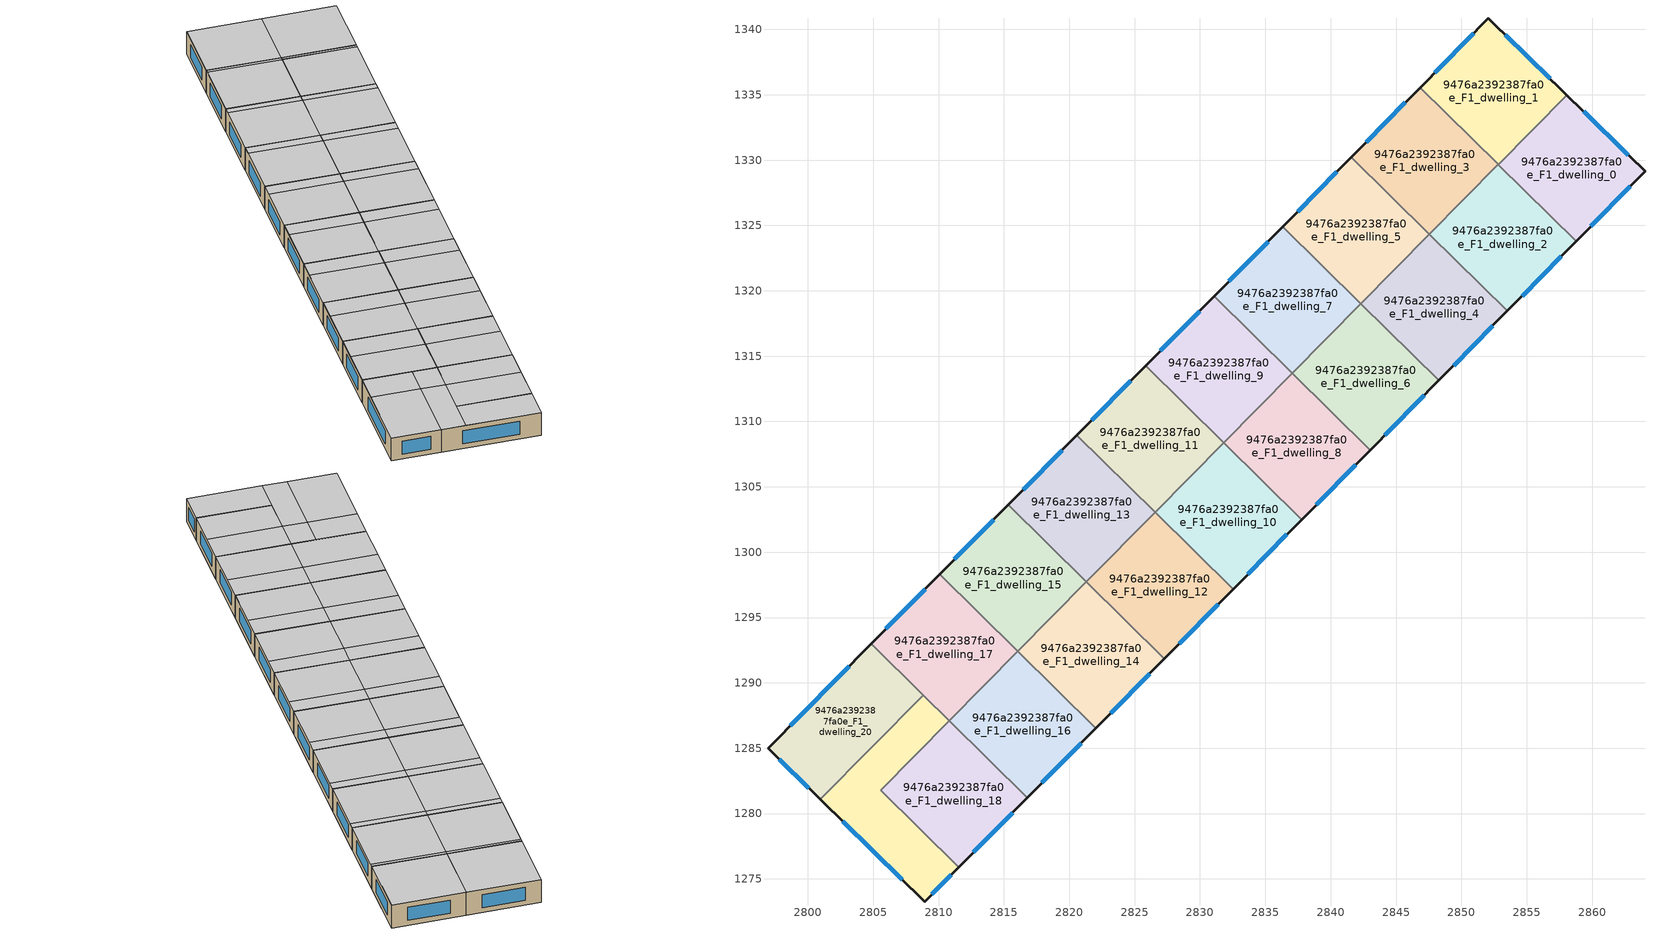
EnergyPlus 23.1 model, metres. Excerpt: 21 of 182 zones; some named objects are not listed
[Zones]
9476a2392387fa0e_F1_dwelling_0
 floor to 9476a2392387fa0e_F0_dwelling_0 (EU_floor_Construction): 2864.05,1329.13 2858.78,1323.78 2852.83,1329.66 2858.08,1334.98 z3
 wall outside (EU_wall_Construction): 2858.78,1323.78 2864.05,1329.13 2858.08,1334.98 z3:6
 wall to 9476a2392387fa0e_F1_dwelling_1 (EU_wall_Construction): 2858.08,1334.98 2852.83,1329.66 z3:6
 wall to 9476a2392387fa0e_F1_dwelling_2 (EU_wall_Construction): 2852.83,1329.66 2858.78,1323.78 z3:6
 window (EU_Window_Construction): 2862.77,1330.39 2859.36,1333.73 / 2859.91,1324.93 2862.93,1327.99 z3.64:5.36
 ceiling to 9476a2392387fa0e_F2_dwelling_0 (EU_floor_Construction): 2858.78,1323.78 2864.05,1329.13 2858.08,1334.98 2852.83,1329.66 z6
9476a2392387fa0e_F1_dwelling_1
 floor to 9476a2392387fa0e_F0_dwelling_1 (EU_floor_Construction): 2858.08,1334.98 2852.83,1329.66 2846.84,1335.56 2852.07,1340.86 z3
 wall outside (EU_wall_Construction): 2858.08,1334.98 2852.07,1340.86 2846.84,1335.56 z3:6
 wall to 9476a2392387fa0e_F1_dwelling_3 (EU_wall_Construction): 2846.84,1335.56 2852.81,1329.67 z3:6
 wall to 9476a2392387fa0e_F1_dwelling_2 (EU_wall_Construction): 2852.81,1329.67 2852.83,1329.66 z3:6
 window (EU_Window_Construction): 2856.79,1336.24 2853.36,1339.6 / 2850.95,1339.72 2847.96,1336.69 z3.64:5.36
 ceiling to 9476a2392387fa0e_F2_dwelling_1 (EU_floor_Construction): 2852.83,1329.66 2858.08,1334.98 2852.07,1340.86 2846.84,1335.56 z6
9476a2392387fa0e_F1_dwelling_10
 floor to 9476a2392387fa0e_F0_dwelling_10 (EU_floor_Construction): 2837.78,1302.49 2832.53,1297.17 2826.56,1303.06 2831.81,1308.38 z3
 wall outside (EU_wall_Construction): 2832.53,1297.17 2837.78,1302.49 z3:6
 wall to 9476a2392387fa0e_F1_dwelling_12 (EU_wall_Construction): 2826.56,1303.06 2832.53,1297.17 z3:6
 wall to 9476a2392387fa0e_F1_dwelling_11 (EU_wall_Construction): 2831.81,1308.38 2826.56,1303.06 z3:6
 wall to 9476a2392387fa0e_F1_dwelling_8 (EU_wall_Construction): 2837.78,1302.49 2831.81,1308.38 z3:6
 window (EU_Window_Construction): 2833.65,1298.31 2836.65,1301.35 z3.64:5.36
 ceiling to 9476a2392387fa0e_F2_dwelling_10 (EU_floor_Construction): 2832.53,1297.17 2836.46,1301.16 2830.49,1307.05 2826.56,1303.06 z6
 ceiling to 9476a2392387fa0e_F2_dwelling_8 (EU_floor_Construction): 2836.46,1301.16 2837.78,1302.49 2831.81,1308.38 2830.5,1307.05 z6
9476a2392387fa0e_F1_dwelling_11
 floor to 9476a2392387fa0e_F0_dwelling_11 (EU_floor_Construction): 2831.81,1308.38 2826.56,1303.06 2820.59,1308.95 2825.84,1314.27 z3
 wall outside (EU_wall_Construction): 2825.84,1314.27 2820.59,1308.95 z3:6
 wall to 9476a2392387fa0e_F1_dwelling_13 (EU_wall_Construction): 2820.59,1308.95 2826.56,1303.06 z3:6
 wall to 9476a2392387fa0e_F1_dwelling_9 (EU_wall_Construction): 2831.81,1308.38 2825.84,1314.27 z3:6
 window (EU_Window_Construction): 2824.71,1313.13 2821.71,1310.09 z3.64:5.36
 ceiling to 9476a2392387fa0e_F2_dwelling_11 (EU_floor_Construction): 2826.56,1303.06 2830.49,1307.05 2824.53,1312.94 2820.59,1308.95 z6
 ceiling to 9476a2392387fa0e_F2_dwelling_9 (EU_floor_Construction): 2830.49,1307.05 2831.81,1308.38 2825.84,1314.27 2824.53,1312.94 z6
9476a2392387fa0e_F1_dwelling_12
 floor to 9476a2392387fa0e_F0_dwelling_12 (EU_floor_Construction): 2832.53,1297.17 2827.28,1291.85 2821.31,1297.74 2826.56,1303.06 z3
 wall outside (EU_wall_Construction): 2827.28,1291.85 2832.53,1297.17 z3:6
 wall to 9476a2392387fa0e_F1_dwelling_13 (EU_wall_Construction): 2826.56,1303.06 2821.31,1297.74 z3:6
 wall to 9476a2392387fa0e_F1_dwelling_14 (EU_wall_Construction): 2821.31,1297.74 2827.28,1291.85 z3:6
 window (EU_Window_Construction): 2828.4,1292.99 2831.4,1296.03 z3.64:5.36
 ceiling adiabatic (EU_roof_Construction): 2827.28,1291.85 2830.95,1295.57 2824.98,1301.46 2821.31,1297.74 z6
 ceiling to 9476a2392387fa0e_F2_dwelling_10 (EU_floor_Construction): 2830.95,1295.57 2832.53,1297.17 2826.56,1303.06 2824.98,1301.46 z6
9476a2392387fa0e_F1_dwelling_13
 floor to 9476a2392387fa0e_F0_dwelling_13 (EU_floor_Construction): 2826.56,1303.06 2821.31,1297.74 2815.34,1303.63 2820.59,1308.95 z3
 wall outside (EU_wall_Construction): 2820.59,1308.95 2815.34,1303.63 z3:6
 wall to 9476a2392387fa0e_F1_dwelling_15 (EU_wall_Construction): 2815.34,1303.63 2821.31,1297.74 z3:6
 window (EU_Window_Construction): 2819.46,1307.81 2816.46,1304.77 z3.64:5.36
 ceiling to 9476a2392387fa0e_F2_dwelling_13 (EU_floor_Construction): 2821.31,1297.74 2824.98,1301.46 2819.01,1307.35 2815.34,1303.63 z6
 ceiling to 9476a2392387fa0e_F2_dwelling_11 (EU_floor_Construction): 2824.98,1301.46 2826.56,1303.06 2820.59,1308.95 2819.01,1307.35 z6
9476a2392387fa0e_F1_dwelling_14
 floor to 9476a2392387fa0e_F0_dwelling_14 (EU_floor_Construction): 2827.28,1291.85 2822.03,1286.53 2816.06,1292.42 2821.31,1297.74 z3
 wall outside (EU_wall_Construction): 2822.03,1286.53 2827.28,1291.85 z3:6
 wall to 9476a2392387fa0e_F1_dwelling_16 (EU_wall_Construction): 2816.06,1292.42 2822.03,1286.53 z3:6
 wall to 9476a2392387fa0e_F1_dwelling_15 (EU_wall_Construction): 2821.31,1297.74 2816.06,1292.42 z3:6
 window (EU_Window_Construction): 2823.15,1287.67 2826.15,1290.71 z3.64:5.36
 ceiling to 9476a2392387fa0e_F2_dwelling_14 (EU_floor_Construction): 2822.03,1286.53 2825.44,1289.99 2819.47,1295.88 2816.06,1292.42 z6
 ceiling to 9476a2392387fa0e_F2_dwelling_12 (EU_floor_Construction): 2825.44,1289.99 2827.28,1291.85 2821.31,1297.74 2819.47,1295.88 z6
9476a2392387fa0e_F1_dwelling_15
 floor to 9476a2392387fa0e_F0_dwelling_15 (EU_floor_Construction): 2821.31,1297.74 2816.06,1292.42 2810.09,1298.31 2815.34,1303.63 z3
 wall outside (EU_wall_Construction): 2815.34,1303.63 2810.09,1298.31 z3:6
 wall to 9476a2392387fa0e_F1_dwelling_17 (EU_wall_Construction): 2810.09,1298.31 2816.06,1292.42 z3:6
 window (EU_Window_Construction): 2814.21,1302.49 2811.21,1299.45 z3.64:5.36
 ceiling to 9476a2392387fa0e_F2_dwelling_15 (EU_floor_Construction): 2816.06,1292.42 2819.47,1295.88 2813.5,1301.77 2810.09,1298.31 z6
 ceiling to 9476a2392387fa0e_F2_dwelling_13 (EU_floor_Construction): 2819.47,1295.88 2821.31,1297.74 2815.34,1303.63 2813.5,1301.77 z6
9476a2392387fa0e_F1_dwelling_16
 floor to 9476a2392387fa0e_F0_dwelling_16 (EU_floor_Construction): 2822.03,1286.53 2816.78,1281.21 2810.81,1287.1 2816.06,1292.42 z3
 wall outside (EU_wall_Construction): 2816.78,1281.21 2822.03,1286.53 z3:6
 wall to 9476a2392387fa0e_F1_dwelling_17 (EU_wall_Construction): 2816.06,1292.42 2810.81,1287.1 z3:6
 wall to 9476a2392387fa0e_F1_dwelling_18 (EU_wall_Construction): 2810.81,1287.1 2816.78,1281.21 z3:6
 window (EU_Window_Construction): 2817.9,1282.35 2820.9,1285.39 z3.64:5.36
 ceiling adiabatic (EU_roof_Construction): 2816.78,1281.21 2819.93,1284.4 2813.96,1290.29 2810.81,1287.1 z6
 ceiling to 9476a2392387fa0e_F2_dwelling_14 (EU_floor_Construction): 2819.93,1284.4 2822.03,1286.53 2816.06,1292.42 2813.96,1290.29 z6
9476a2392387fa0e_F1_dwelling_17
 floor to 9476a2392387fa0e_F0_dwelling_17 (EU_floor_Construction): 2816.06,1292.42 2810.81,1287.1 2804.84,1292.99 2810.09,1298.31 z3
 wall outside (EU_wall_Construction): 2810.09,1298.31 2804.84,1292.99 z3:6
 wall to 9476a2392387fa0e_F1_dwelling_20 (EU_wall_Construction): 2804.84,1292.99 2808.81,1289.07 z3:6
 wall to 9476a2392387fa0e_F1_dwelling_19 (EU_wall_Construction): 2808.81,1289.07 2810.81,1287.1 z3:6
 window (EU_Window_Construction): 2808.96,1297.17 2805.96,1294.13 z3.64:5.36
 ceiling adiabatic (EU_roof_Construction): 2810.81,1287.1 2813.96,1290.29 2807.99,1296.18 2804.84,1292.99 z6
 ceiling to 9476a2392387fa0e_F2_dwelling_15 (EU_floor_Construction): 2813.96,1290.29 2816.06,1292.42 2810.09,1298.31 2807.99,1296.18 z6
9476a2392387fa0e_F1_dwelling_18
 floor to 9476a2392387fa0e_F0_dwelling_18 (EU_floor_Construction): 2816.78,1281.21 2811.53,1275.89 2805.56,1281.78 2810.81,1287.1 z3
 wall outside (EU_wall_Construction): 2811.53,1275.89 2816.78,1281.21 z3:6
 wall to 9476a2392387fa0e_F1_dwelling_19 (EU_wall_Construction): 2810.81,1287.1 2805.56,1281.78 2811.53,1275.89 z3:6
 window (EU_Window_Construction): 2812.66,1277.03 2815.66,1280.07 z3.64:5.36
 ceiling to 9476a2392387fa0e_F2_dwelling_18 (EU_floor_Construction): 2811.53,1275.89 2814.42,1278.81 2808.45,1284.7 2805.56,1281.78 z6
 ceiling to 9476a2392387fa0e_F2_dwelling_16 (EU_floor_Construction): 2814.42,1278.81 2816.78,1281.21 2810.81,1287.1 2808.45,1284.7 z6
9476a2392387fa0e_F1_dwelling_19
 floor to 9476a2392387fa0e_F0_dwelling_19 (EU_floor_Construction): 2810.81,1287.1 2805.56,1281.78 2811.53,1275.89 2808.93,1273.25 2800.93,1281.08 2808.81,1289.07 z3
 wall outside (EU_wall_Construction): 2800.93,1281.08 2808.93,1273.25 2811.53,1275.89 z3:6
 wall to 9476a2392387fa0e_F1_dwelling_20 (EU_wall_Construction): 2808.81,1289.07 2800.93,1281.08 z3:6
 window (EU_Window_Construction): 2809.49,1273.81 2810.97,1275.32 / 2802.64,1279.4 2807.22,1274.93 z3.64:5.36
 ceiling to 9476a2392387fa0e_F2_dwelling_18 (EU_floor_Construction): 2808.93,1273.25 2811.53,1275.89 2805.56,1281.78 2808.45,1284.7 2808.43,1284.72 2802.92,1279.13 z6
 ceiling to 9476a2392387fa0e_F2_dwelling_19 (EU_floor_Construction): 2802.92,1279.13 2808.43,1284.72 2806.45,1286.67 2800.93,1281.08 z6
 ceiling adiabatic (EU_roof_Construction): 2808.45,1284.7 2810.81,1287.1 2808.81,1289.07 2806.45,1286.67 z6
9476a2392387fa0e_F1_dwelling_2
 floor to 9476a2392387fa0e_F0_dwelling_2 (EU_floor_Construction): 2858.78,1323.78 2853.53,1318.46 2847.56,1324.35 2852.81,1329.67 z3
 wall outside (EU_wall_Construction): 2853.53,1318.46 2858.78,1323.78 z3:6
 wall to 9476a2392387fa0e_F1_dwelling_4 (EU_wall_Construction): 2847.56,1324.35 2853.53,1318.46 z3:6
 wall to 9476a2392387fa0e_F1_dwelling_3 (EU_wall_Construction): 2852.81,1329.67 2847.56,1324.35 z3:6
 window (EU_Window_Construction): 2854.65,1319.6 2857.66,1322.64 z3.64:5.36
 ceiling to 9476a2392387fa0e_F2_dwelling_2 (EU_floor_Construction): 2853.53,1318.46 2858.52,1323.52 2852.55,1329.4 2847.56,1324.35 z6
 ceiling to 9476a2392387fa0e_F2_dwelling_0 (EU_floor_Construction): 2858.52,1323.52 2858.78,1323.78 2852.82,1329.66 2852.56,1329.39 z6
9476a2392387fa0e_F1_dwelling_20
 floor to 9476a2392387fa0e_F0_dwelling_20 (EU_floor_Construction): 2808.81,1289.07 2800.93,1281.08 2796.94,1284.99 2804.84,1292.99 z3
 wall outside (EU_wall_Construction): 2804.84,1292.99 2796.94,1284.99 2800.93,1281.08 z3:6
 window (EU_Window_Construction): 2797.8,1284.15 2800.08,1281.92 / 2803.15,1291.27 2798.63,1286.7 z3.64:5.36
 ceiling to 9476a2392387fa0e_F2_dwelling_19 (EU_floor_Construction): 2800.93,1281.08 2806.45,1286.67 2802.48,1290.59 2796.94,1284.99 z6
 ceiling adiabatic (EU_roof_Construction): 2806.45,1286.67 2808.81,1289.07 2804.84,1292.99 2802.48,1290.59 z6
9476a2392387fa0e_F1_dwelling_3
 floor to 9476a2392387fa0e_F0_dwelling_3 (EU_floor_Construction): 2852.81,1329.67 2847.56,1324.35 2841.59,1330.24 2846.84,1335.56 z3
 wall outside (EU_wall_Construction): 2846.84,1335.56 2841.59,1330.24 z3:6
 wall to 9476a2392387fa0e_F1_dwelling_5 (EU_wall_Construction): 2841.59,1330.24 2847.56,1324.35 z3:6
 window (EU_Window_Construction): 2845.72,1334.42 2842.72,1331.38 z3.64:5.36
 ceiling to 9476a2392387fa0e_F2_dwelling_3 (EU_floor_Construction): 2847.56,1324.35 2852.55,1329.41 2846.58,1335.29 2841.59,1330.24 z6
 ceiling to 9476a2392387fa0e_F2_dwelling_1 (EU_floor_Construction): 2852.55,1329.41 2852.81,1329.67 2846.84,1335.56 2846.58,1335.29 z6
9476a2392387fa0e_F1_dwelling_4
 floor to 9476a2392387fa0e_F0_dwelling_4 (EU_floor_Construction): 2853.53,1318.46 2848.28,1313.14 2842.31,1319.03 2847.56,1324.35 z3
 wall outside (EU_wall_Construction): 2848.28,1313.14 2853.53,1318.46 z3:6
 wall to 9476a2392387fa0e_F1_dwelling_6 (EU_wall_Construction): 2842.31,1319.03 2848.28,1313.14 z3:6
 wall to 9476a2392387fa0e_F1_dwelling_5 (EU_wall_Construction): 2847.56,1324.35 2842.31,1319.03 z3:6
 window (EU_Window_Construction): 2849.4,1314.28 2852.4,1317.32 z3.64:5.36
 ceiling to 9476a2392387fa0e_F2_dwelling_2 (EU_floor_Construction): 2853,1317.93 2853.53,1318.46 2847.56,1324.35 2847.03,1323.82 z6
 ceiling adiabatic (EU_roof_Construction): 2853,1317.93 2847.03,1323.82 2847.56,1324.35 2842.31,1319.03 2848.28,1313.14 2853.53,1318.46 z6
9476a2392387fa0e_F1_dwelling_5
 floor to 9476a2392387fa0e_F0_dwelling_5 (EU_floor_Construction): 2847.56,1324.35 2842.31,1319.03 2836.34,1324.91 2841.59,1330.24 z3
 wall outside (EU_wall_Construction): 2841.59,1330.24 2836.34,1324.91 z3:6
 wall to 9476a2392387fa0e_F1_dwelling_7 (EU_wall_Construction): 2836.34,1324.91 2842.31,1319.03 z3:6
 window (EU_Window_Construction): 2840.47,1329.1 2837.46,1326.05 z3.64:5.36
 ceiling to 9476a2392387fa0e_F2_dwelling_5 (EU_floor_Construction): 2842.31,1319.03 2847.03,1323.82 2841.07,1329.7 2836.34,1324.91 z6
 ceiling to 9476a2392387fa0e_F2_dwelling_3 (EU_floor_Construction): 2847.03,1323.82 2847.56,1324.35 2841.59,1330.24 2841.07,1329.7 z6
9476a2392387fa0e_F1_dwelling_6
 floor to 9476a2392387fa0e_F0_dwelling_6 (EU_floor_Construction): 2848.28,1313.14 2843.03,1307.82 2837.06,1313.7 2842.31,1319.03 z3
 wall outside (EU_wall_Construction): 2843.03,1307.82 2848.28,1313.14 z3:6
 wall to 9476a2392387fa0e_F1_dwelling_8 (EU_wall_Construction): 2837.06,1313.7 2843.03,1307.82 z3:6
 wall to 9476a2392387fa0e_F1_dwelling_7 (EU_wall_Construction): 2842.31,1319.03 2837.06,1313.7 z3:6
 window (EU_Window_Construction): 2844.15,1308.96 2847.15,1312 z3.64:5.36
 ceiling to 9476a2392387fa0e_F2_dwelling_6 (EU_floor_Construction): 2843.03,1307.82 2847.49,1312.34 2841.52,1318.23 2837.06,1313.7 z6
 ceiling to 9476a2392387fa0e_F2_dwelling_4 (EU_floor_Construction): 2847.49,1312.34 2848.28,1313.14 2842.31,1319.02 2841.52,1318.23 z6
9476a2392387fa0e_F1_dwelling_7
 floor to 9476a2392387fa0e_F0_dwelling_7 (EU_floor_Construction): 2842.31,1319.03 2837.06,1313.7 2831.09,1319.59 2836.34,1324.91 z3
 wall outside (EU_wall_Construction): 2836.34,1324.91 2831.09,1319.59 z3:6
 wall to 9476a2392387fa0e_F1_dwelling_9 (EU_wall_Construction): 2831.09,1319.59 2837.06,1313.7 z3:6
 window (EU_Window_Construction): 2835.22,1323.77 2832.21,1320.73 z3.64:5.36
 ceiling adiabatic (EU_roof_Construction): 2837.06,1313.7 2841.52,1318.23 2835.55,1324.12 2831.09,1319.59 z6
 ceiling to 9476a2392387fa0e_F2_dwelling_5 (EU_floor_Construction): 2841.52,1318.23 2842.31,1319.03 2836.34,1324.91 2835.55,1324.12 z6
9476a2392387fa0e_F1_dwelling_8
 floor to 9476a2392387fa0e_F0_dwelling_8 (EU_floor_Construction): 2843.03,1307.82 2837.78,1302.49 2831.81,1308.38 2837.06,1313.7 z3
 wall outside (EU_wall_Construction): 2837.78,1302.49 2843.03,1307.82 z3:6
 wall to 9476a2392387fa0e_F1_dwelling_9 (EU_wall_Construction): 2837.06,1313.7 2831.81,1308.38 z3:6
 window (EU_Window_Construction): 2838.9,1303.63 2841.9,1306.68 z3.64:5.36
 ceiling to 9476a2392387fa0e_F2_dwelling_8 (EU_floor_Construction): 2837.78,1302.49 2841.98,1306.75 2836.01,1312.64 2831.81,1308.38 z6
 ceiling to 9476a2392387fa0e_F2_dwelling_6 (EU_floor_Construction): 2841.98,1306.75 2843.03,1307.82 2837.06,1313.7 2836.01,1312.64 z6
9476a2392387fa0e_F1_dwelling_9
 floor to 9476a2392387fa0e_F0_dwelling_9 (EU_floor_Construction): 2837.06,1313.7 2831.81,1308.38 2825.84,1314.27 2831.09,1319.59 z3
 wall outside (EU_wall_Construction): 2831.09,1319.59 2825.84,1314.27 z3:6
 window (EU_Window_Construction): 2829.96,1318.45 2826.96,1315.41 z3.64:5.36
 ceiling to 9476a2392387fa0e_F2_dwelling_9 (EU_floor_Construction): 2831.81,1308.38 2836.01,1312.64 2830.04,1318.53 2825.84,1314.27 z6
 ceiling to 9476a2392387fa0e_F2_dwelling_7 (EU_floor_Construction): 2836.01,1312.64 2837.06,1313.7 2831.09,1319.59 2830.04,1318.53 z6
[Building]
EU S2 Campaign: North Axis=0; Terrain=City; Solar Distribution=FullExterior
[Site:Location]
Yerevan-Zvartnots.Intl.AP: Latitude=40.15; Longitude=44.383; Time Zone=4; Elevation=854
[SizingPeriod:WeatherFileDays]
AnnualSizingPeriod: Begin Month=1; Begin Day of Month=1; End Month=12; End Day of Month=31; Day of Week for Start Day=Monday; Use Weather File Daylight Saving Period=No; Use Weather File Rain and Snow Indicators=No
[MATERIAL]
EU_InternalMass_Material: Roughness=MediumRough; Thickness=0.1; Conductivity=1; Density=1800; Specific Heat=900; Thermal Absorptance=0.9; Solar Absorptance=0.7; Visible Absorptance=0.7
[MATERIAL:NOMASS] Roughness=MediumRough; Thermal Absorptance=0.9; Solar Absorptance=0.7; Visible Absorptance=0.7
Name | Thermal Resistance
EU_wall_NoMass | 1.05043
EU_roof_NoMass | 1.45357
EU_floor_NoMass | 0.478065
[WINDOWMATERIAL:SIMPLEGLAZINGSYSTEM]
EU_Window_SimpleGlazing: UFactor=2.5566; Solar Heat Gain Coefficient=0.75; Visible Transmittance=0.75
[CONSTRUCTION]
EU_wall_Construction: EU_wall_NoMass
EU_roof_Construction: EU_roof_NoMass
EU_floor_Construction: EU_floor_NoMass
EU_Window_Construction: EU_Window_SimpleGlazing
EU_InternalMass_Construction: EU_InternalMass_Material
[ZONE] Type=1; Multiplier=1; Ceiling Height=autocalculate; Floor Area=autocalculate; Part of Total Floor Area=Yes
Name | Volume
9476a2392387fa0e_F1_dwelling_0 | 188.059
9476a2392387fa0e_F1_dwelling_1 | 188.047
9476a2392387fa0e_F1_dwelling_10 | 188.086
9476a2392387fa0e_F1_dwelling_11 | 188.071
9476a2392387fa0e_F1_dwelling_12 | 188.033
9476a2392387fa0e_F1_dwelling_13; 9476a2392387fa0e_F1_dwelling_15 | 188.049
9476a2392387fa0e_F1_dwelling_14; 9476a2392387fa0e_F1_dwelling_16; 9476a2392387fa0e_F1_dwelling_19 | 188.065
9476a2392387fa0e_F1_dwelling_17 | 188.064
9476a2392387fa0e_F1_dwelling_18 | 188.063
9476a2392387fa0e_F1_dwelling_2; 9476a2392387fa0e_F1_dwelling_3 | 188.058
9476a2392387fa0e_F1_dwelling_20 | 188.046
9476a2392387fa0e_F1_dwelling_4; 9476a2392387fa0e_F1_dwelling_5 | 188.057
9476a2392387fa0e_F1_dwelling_6 | 188.056
9476a2392387fa0e_F1_dwelling_7 | 188.054
9476a2392387fa0e_F1_dwelling_8 | 188.037
9476a2392387fa0e_F1_dwelling_9 | 188.053
[INTERNALMASS] Construction=EU_InternalMass_Construction
Name | Zone or ZoneList | Surface Area
9476a2392387fa0e_F1_dwelling_0_EU_InternalMass | 9476a2392387fa0e_F1_dwelling_0 | 62.6872
9476a2392387fa0e_F1_dwelling_1_EU_InternalMass | 9476a2392387fa0e_F1_dwelling_1 | 62.6819
9476a2392387fa0e_F1_dwelling_2_EU_InternalMass | 9476a2392387fa0e_F1_dwelling_2 | 62.6833
9476a2392387fa0e_F1_dwelling_3_EU_InternalMass | 9476a2392387fa0e_F1_dwelling_3 | 62.6875
9476a2392387fa0e_F1_dwelling_4_EU_InternalMass | 9476a2392387fa0e_F1_dwelling_4 | 62.6856
9476a2392387fa0e_F1_dwelling_5_EU_InternalMass | 9476a2392387fa0e_F1_dwelling_5 | 62.6855
9476a2392387fa0e_F1_dwelling_6_EU_InternalMass | 9476a2392387fa0e_F1_dwelling_6 | 62.6909
9476a2392387fa0e_F1_dwelling_7_EU_InternalMass | 9476a2392387fa0e_F1_dwelling_7 | 62.6839
9476a2392387fa0e_F1_dwelling_8_EU_InternalMass | 9476a2392387fa0e_F1_dwelling_8 | 62.679
9476a2392387fa0e_F1_dwelling_9_EU_InternalMass | 9476a2392387fa0e_F1_dwelling_9 | 62.6843
9476a2392387fa0e_F1_dwelling_10_EU_InternalMass | 9476a2392387fa0e_F1_dwelling_10 | 62.6969
9476a2392387fa0e_F1_dwelling_11_EU_InternalMass | 9476a2392387fa0e_F1_dwelling_11 | 62.6916
9476a2392387fa0e_F1_dwelling_12_EU_InternalMass | 9476a2392387fa0e_F1_dwelling_12 | 62.6834
9476a2392387fa0e_F1_dwelling_13_EU_InternalMass | 9476a2392387fa0e_F1_dwelling_13 | 62.6833
9476a2392387fa0e_F1_dwelling_14_EU_InternalMass | 9476a2392387fa0e_F1_dwelling_14 | 62.6857
9476a2392387fa0e_F1_dwelling_15_EU_InternalMass | 9476a2392387fa0e_F1_dwelling_15 | 62.683
9476a2392387fa0e_F1_dwelling_16_EU_InternalMass | 9476a2392387fa0e_F1_dwelling_16 | 62.6883
9476a2392387fa0e_F1_dwelling_17_EU_InternalMass | 9476a2392387fa0e_F1_dwelling_17 | 62.6893
9476a2392387fa0e_F1_dwelling_18_EU_InternalMass | 9476a2392387fa0e_F1_dwelling_18 | 62.6877
9476a2392387fa0e_F1_dwelling_19_EU_InternalMass | 9476a2392387fa0e_F1_dwelling_19 | 62.6883
9476a2392387fa0e_F1_dwelling_20_EU_InternalMass | 9476a2392387fa0e_F1_dwelling_20 | 62.6838
[OTHEREQUIPMENT] Fuel Type=Electricity; Design Level Calculation Method=Watts/Area; Power per Zone Floor Area=1; Fraction Latent=0; Fraction Radiant=0; Fraction Lost=0; Carbon Dioxide Generation Rate=0; EndUse Subcategory=EU_Step8_InternalGains
Name | Zone or ZoneList or Space or SpaceList | Schedule
EU_Step8_InternalGain_9476a2392387fa0e_F1_dwelling_0_f000 | 9476a2392387fa0e_F1_dwelling_0 | EU_Step8_GainSchedule_9476a2392387fa0e_F1_dwelling_0_f000
EU_Step8_InternalGain_9476a2392387fa0e_F1_dwelling_1_f000 | 9476a2392387fa0e_F1_dwelling_1 | EU_Step8_GainSchedule_9476a2392387fa0e_F1_dwelling_1_f000
EU_Step8_InternalGain_9476a2392387fa0e_F1_dwelling_2_f000 | 9476a2392387fa0e_F1_dwelling_2 | EU_Step8_GainSchedule_9476a2392387fa0e_F1_dwelling_2_f000
EU_Step8_InternalGain_9476a2392387fa0e_F1_dwelling_3_f000 | 9476a2392387fa0e_F1_dwelling_3 | EU_Step8_GainSchedule_9476a2392387fa0e_F1_dwelling_3_f000
EU_Step8_InternalGain_9476a2392387fa0e_F1_dwelling_4_f000 | 9476a2392387fa0e_F1_dwelling_4 | EU_Step8_GainSchedule_9476a2392387fa0e_F1_dwelling_4_f000
EU_Step8_InternalGain_9476a2392387fa0e_F1_dwelling_5_f000 | 9476a2392387fa0e_F1_dwelling_5 | EU_Step8_GainSchedule_9476a2392387fa0e_F1_dwelling_5_f000
EU_Step8_InternalGain_9476a2392387fa0e_F1_dwelling_6_f000 | 9476a2392387fa0e_F1_dwelling_6 | EU_Step8_GainSchedule_9476a2392387fa0e_F1_dwelling_6_f000
EU_Step8_InternalGain_9476a2392387fa0e_F1_dwelling_7_f000 | 9476a2392387fa0e_F1_dwelling_7 | EU_Step8_GainSchedule_9476a2392387fa0e_F1_dwelling_7_f000
EU_Step8_InternalGain_9476a2392387fa0e_F1_dwelling_8_f000 | 9476a2392387fa0e_F1_dwelling_8 | EU_Step8_GainSchedule_9476a2392387fa0e_F1_dwelling_8_f000
EU_Step8_InternalGain_9476a2392387fa0e_F1_dwelling_9_f000 | 9476a2392387fa0e_F1_dwelling_9 | EU_Step8_GainSchedule_9476a2392387fa0e_F1_dwelling_9_f000
EU_Step8_InternalGain_9476a2392387fa0e_F1_dwelling_10_f000 | 9476a2392387fa0e_F1_dwelling_10 | EU_Step8_GainSchedule_9476a2392387fa0e_F1_dwelling_10_f000
EU_Step8_InternalGain_9476a2392387fa0e_F1_dwelling_11_f000 | 9476a2392387fa0e_F1_dwelling_11 | EU_Step8_GainSchedule_9476a2392387fa0e_F1_dwelling_11_f000
EU_Step8_InternalGain_9476a2392387fa0e_F1_dwelling_12_f000 | 9476a2392387fa0e_F1_dwelling_12 | EU_Step8_GainSchedule_9476a2392387fa0e_F1_dwelling_12_f000
EU_Step8_InternalGain_9476a2392387fa0e_F1_dwelling_13_f000 | 9476a2392387fa0e_F1_dwelling_13 | EU_Step8_GainSchedule_9476a2392387fa0e_F1_dwelling_13_f000
EU_Step8_InternalGain_9476a2392387fa0e_F1_dwelling_14_f000 | 9476a2392387fa0e_F1_dwelling_14 | EU_Step8_GainSchedule_9476a2392387fa0e_F1_dwelling_14_f000
EU_Step8_InternalGain_9476a2392387fa0e_F1_dwelling_15_f000 | 9476a2392387fa0e_F1_dwelling_15 | EU_Step8_GainSchedule_9476a2392387fa0e_F1_dwelling_15_f000
EU_Step8_InternalGain_9476a2392387fa0e_F1_dwelling_16_f000 | 9476a2392387fa0e_F1_dwelling_16 | EU_Step8_GainSchedule_9476a2392387fa0e_F1_dwelling_16_f000
EU_Step8_InternalGain_9476a2392387fa0e_F1_dwelling_17_f000 | 9476a2392387fa0e_F1_dwelling_17 | EU_Step8_GainSchedule_9476a2392387fa0e_F1_dwelling_17_f000
EU_Step8_InternalGain_9476a2392387fa0e_F1_dwelling_18_f000 | 9476a2392387fa0e_F1_dwelling_18 | EU_Step8_GainSchedule_9476a2392387fa0e_F1_dwelling_18_f000
EU_Step8_InternalGain_9476a2392387fa0e_F1_dwelling_19_f000 | 9476a2392387fa0e_F1_dwelling_19 | EU_Step8_GainSchedule_9476a2392387fa0e_F1_dwelling_19_f000
EU_Step8_InternalGain_9476a2392387fa0e_F1_dwelling_20_f000 | 9476a2392387fa0e_F1_dwelling_20 | EU_Step8_GainSchedule_9476a2392387fa0e_F1_dwelling_20_f000
[ZONEVENTILATION:DESIGNFLOWRATE] Schedule=EU_AlwaysOn; Design Flow Rate Calculation Method=AirChanges/Hour; Air Changes per Hour=0.557805; Ventilation Type=Natural; Fan Pressure Rise=0; Fan Total Efficiency=1; Constant Term Coefficient=1; Temperature Term Coefficient=0; Velocity Term Coefficient=0; Velocity Squared Term Coefficient=0; Minimum Indoor Temperature=-100; Maximum Indoor Temperature=100; Delta Temperature=-100; Minimum Outdoor Temperature=-100; Maximum Outdoor Temperature=100; Maximum Wind Speed=40
Name | Zone or ZoneList or Space or SpaceList
EU_ConstantAir_9476a2392387fa0e_F1_dwelling_0 | 9476a2392387fa0e_F1_dwelling_0
EU_ConstantAir_9476a2392387fa0e_F1_dwelling_1 | 9476a2392387fa0e_F1_dwelling_1
EU_ConstantAir_9476a2392387fa0e_F1_dwelling_2 | 9476a2392387fa0e_F1_dwelling_2
EU_ConstantAir_9476a2392387fa0e_F1_dwelling_3 | 9476a2392387fa0e_F1_dwelling_3
EU_ConstantAir_9476a2392387fa0e_F1_dwelling_4 | 9476a2392387fa0e_F1_dwelling_4
EU_ConstantAir_9476a2392387fa0e_F1_dwelling_5 | 9476a2392387fa0e_F1_dwelling_5
EU_ConstantAir_9476a2392387fa0e_F1_dwelling_6 | 9476a2392387fa0e_F1_dwelling_6
EU_ConstantAir_9476a2392387fa0e_F1_dwelling_7 | 9476a2392387fa0e_F1_dwelling_7
EU_ConstantAir_9476a2392387fa0e_F1_dwelling_8 | 9476a2392387fa0e_F1_dwelling_8
EU_ConstantAir_9476a2392387fa0e_F1_dwelling_9 | 9476a2392387fa0e_F1_dwelling_9
EU_ConstantAir_9476a2392387fa0e_F1_dwelling_10 | 9476a2392387fa0e_F1_dwelling_10
EU_ConstantAir_9476a2392387fa0e_F1_dwelling_11 | 9476a2392387fa0e_F1_dwelling_11
EU_ConstantAir_9476a2392387fa0e_F1_dwelling_12 | 9476a2392387fa0e_F1_dwelling_12
EU_ConstantAir_9476a2392387fa0e_F1_dwelling_13 | 9476a2392387fa0e_F1_dwelling_13
EU_ConstantAir_9476a2392387fa0e_F1_dwelling_14 | 9476a2392387fa0e_F1_dwelling_14
EU_ConstantAir_9476a2392387fa0e_F1_dwelling_15 | 9476a2392387fa0e_F1_dwelling_15
EU_ConstantAir_9476a2392387fa0e_F1_dwelling_16 | 9476a2392387fa0e_F1_dwelling_16
EU_ConstantAir_9476a2392387fa0e_F1_dwelling_17 | 9476a2392387fa0e_F1_dwelling_17
EU_ConstantAir_9476a2392387fa0e_F1_dwelling_18 | 9476a2392387fa0e_F1_dwelling_18
EU_ConstantAir_9476a2392387fa0e_F1_dwelling_19 | 9476a2392387fa0e_F1_dwelling_19
EU_ConstantAir_9476a2392387fa0e_F1_dwelling_20 | 9476a2392387fa0e_F1_dwelling_20
[HVACTEMPLATE:ZONE:IDEALLOADSAIRSYSTEM] System Availability Schedule=EU_AlwaysOn; Maximum Heating Supply Air Temperature=50; Minimum Cooling Supply Air Temperature=13; Maximum Heating Supply Air Humidity Ratio=0.0156; Minimum Cooling Supply Air Humidity Ratio=0.0077; Heating Limit=NoLimit; Cooling Limit=NoLimit; Heating Availability Schedule=EU_AlwaysOn; Cooling Availability Schedule=EU_CoolingOff; Dehumidification Control Type=ConstantSensibleHeatRatio; Cooling Sensible Heat Ratio=0.7; Dehumidification Setpoint=60; Humidification Control Type=None; Humidification Setpoint=30; Outdoor Air Method=None; Outdoor Air Flow Rate per Person=0.00944; Outdoor Air Flow Rate per Zone Floor Area=0; Outdoor Air Flow Rate per Zone=0; Demand Controlled Ventilation Type=None; Outdoor Air Economizer Type=NoEconomizer; Heat Recovery Type=None; Sensible Heat Recovery Effectiveness=0.7; Latent Heat Recovery Effectiveness=0.65
Name | Template Thermostat
9476a2392387fa0e_F1_dwelling_0 | EU_HeatOnly_9476a2392387fa0e_F1_dwelling_0
9476a2392387fa0e_F1_dwelling_1 | EU_HeatOnly_9476a2392387fa0e_F1_dwelling_1
9476a2392387fa0e_F1_dwelling_2 | EU_HeatOnly_9476a2392387fa0e_F1_dwelling_2
9476a2392387fa0e_F1_dwelling_3 | EU_HeatOnly_9476a2392387fa0e_F1_dwelling_3
9476a2392387fa0e_F1_dwelling_4 | EU_HeatOnly_9476a2392387fa0e_F1_dwelling_4
9476a2392387fa0e_F1_dwelling_5 | EU_HeatOnly_9476a2392387fa0e_F1_dwelling_5
9476a2392387fa0e_F1_dwelling_6 | EU_HeatOnly_9476a2392387fa0e_F1_dwelling_6
9476a2392387fa0e_F1_dwelling_7 | EU_HeatOnly_9476a2392387fa0e_F1_dwelling_7
9476a2392387fa0e_F1_dwelling_8 | EU_HeatOnly_9476a2392387fa0e_F1_dwelling_8
9476a2392387fa0e_F1_dwelling_9 | EU_HeatOnly_9476a2392387fa0e_F1_dwelling_9
9476a2392387fa0e_F1_dwelling_10 | EU_HeatOnly_9476a2392387fa0e_F1_dwelling_10
9476a2392387fa0e_F1_dwelling_11 | EU_HeatOnly_9476a2392387fa0e_F1_dwelling_11
9476a2392387fa0e_F1_dwelling_12 | EU_HeatOnly_9476a2392387fa0e_F1_dwelling_12
9476a2392387fa0e_F1_dwelling_13 | EU_HeatOnly_9476a2392387fa0e_F1_dwelling_13
9476a2392387fa0e_F1_dwelling_14 | EU_HeatOnly_9476a2392387fa0e_F1_dwelling_14
9476a2392387fa0e_F1_dwelling_15 | EU_HeatOnly_9476a2392387fa0e_F1_dwelling_15
9476a2392387fa0e_F1_dwelling_16 | EU_HeatOnly_9476a2392387fa0e_F1_dwelling_16
9476a2392387fa0e_F1_dwelling_17 | EU_HeatOnly_9476a2392387fa0e_F1_dwelling_17
9476a2392387fa0e_F1_dwelling_18 | EU_HeatOnly_9476a2392387fa0e_F1_dwelling_18
9476a2392387fa0e_F1_dwelling_19 | EU_HeatOnly_9476a2392387fa0e_F1_dwelling_19
9476a2392387fa0e_F1_dwelling_20 | EU_HeatOnly_9476a2392387fa0e_F1_dwelling_20
[SIZING:ZONE] Zone Cooling Design Supply Air Temperature Input Method=SupplyAirTemperature; Zone Cooling Design Supply Air Temperature=13; Zone Heating Design Supply Air Temperature Input Method=SupplyAirTemperature; Zone Heating Design Supply Air Temperature=50; Zone Cooling Design Supply Air Humidity Ratio=0.008; Zone Heating Design Supply Air Humidity Ratio=0.008; Cooling Design Air Flow Method=DesignDay; Cooling Design Air Flow Rate=0; Cooling Minimum Air Flow per Zone Floor Area=0.000762; Cooling Minimum Air Flow=0; Cooling Minimum Air Flow Fraction=0.2; Heating Design Air Flow Method=DesignDay; Heating Design Air Flow Rate=0; Heating Maximum Air Flow per Zone Floor Area=0.002032; Heating Maximum Air Flow=0.141576; Heating Maximum Air Flow Fraction=0.3; Account for Dedicated Outdoor Air System=No; Dedicated Outdoor Air System Control Strategy=NeutralSupplyAir; Dedicated Outdoor Air Low Setpoint Temperature for Design=autosize; Dedicated Outdoor Air High Setpoint Temperature for Design=autosize; Zone Load Sizing Method=Sensible Load Only No Latent Load; Zone Latent Cooling Design Supply Air Humidity Ratio Input Method=HumidityRatioDifference; Zone Cooling Design Supply Air Humidity Ratio Difference=0.005; Zone Latent Heating Design Supply Air Humidity Ratio Input Method=HumidityRatioDifference; Zone Humidification Design Supply Air Humidity Ratio Difference=0.005
9476a2392387fa0e_F1_dwelling_0; 9476a2392387fa0e_F1_dwelling_1; 9476a2392387fa0e_F1_dwelling_2; 9476a2392387fa0e_F1_dwelling_3; 9476a2392387fa0e_F1_dwelling_4; 9476a2392387fa0e_F1_dwelling_5; 9476a2392387fa0e_F1_dwelling_6; 9476a2392387fa0e_F1_dwelling_7; 9476a2392387fa0e_F1_dwelling_8; 9476a2392387fa0e_F1_dwelling_9; 9476a2392387fa0e_F1_dwelling_10; 9476a2392387fa0e_F1_dwelling_11; 9476a2392387fa0e_F1_dwelling_12; 9476a2392387fa0e_F1_dwelling_13; 9476a2392387fa0e_F1_dwelling_14; 9476a2392387fa0e_F1_dwelling_15; 9476a2392387fa0e_F1_dwelling_16; 9476a2392387fa0e_F1_dwelling_17; 9476a2392387fa0e_F1_dwelling_18; 9476a2392387fa0e_F1_dwelling_19; 9476a2392387fa0e_F1_dwelling_20
[SCHEDULE:CONSTANT]
Name | Hourly Value
EU_AlwaysOn | 1
EU_CoolingOff | 0
[SCHEDULE:FILE] Column Number=1; Rows to Skip at Top=0; Number of Hours of Data=8760; Column Separator=Comma; Interpolate to Timestep=No; Minutes per Item=60; Adjust Schedule for Daylight Savings=Yes
Name | File
EU_Step8_GainSchedule_9476a2392387fa0e_F1_dwelling_0_f000 | ../../schedules/9476a2392387fa0e/9476a2392387fa0e_F1_dwelling_0_f000_gain.csv
EU_Step8_GainSchedule_9476a2392387fa0e_F1_dwelling_1_f000 | ../../schedules/9476a2392387fa0e/9476a2392387fa0e_F1_dwelling_1_f000_gain.csv
EU_Step8_GainSchedule_9476a2392387fa0e_F1_dwelling_2_f000 | ../../schedules/9476a2392387fa0e/9476a2392387fa0e_F1_dwelling_2_f000_gain.csv
EU_Step8_GainSchedule_9476a2392387fa0e_F1_dwelling_3_f000 | ../../schedules/9476a2392387fa0e/9476a2392387fa0e_F1_dwelling_3_f000_gain.csv
EU_Step8_GainSchedule_9476a2392387fa0e_F1_dwelling_4_f000 | ../../schedules/9476a2392387fa0e/9476a2392387fa0e_F1_dwelling_4_f000_gain.csv
EU_Step8_GainSchedule_9476a2392387fa0e_F1_dwelling_5_f000 | ../../schedules/9476a2392387fa0e/9476a2392387fa0e_F1_dwelling_5_f000_gain.csv
EU_Step8_GainSchedule_9476a2392387fa0e_F1_dwelling_6_f000 | ../../schedules/9476a2392387fa0e/9476a2392387fa0e_F1_dwelling_6_f000_gain.csv
EU_Step8_GainSchedule_9476a2392387fa0e_F1_dwelling_7_f000 | ../../schedules/9476a2392387fa0e/9476a2392387fa0e_F1_dwelling_7_f000_gain.csv
EU_Step8_GainSchedule_9476a2392387fa0e_F1_dwelling_8_f000 | ../../schedules/9476a2392387fa0e/9476a2392387fa0e_F1_dwelling_8_f000_gain.csv
EU_Step8_GainSchedule_9476a2392387fa0e_F1_dwelling_9_f000 | ../../schedules/9476a2392387fa0e/9476a2392387fa0e_F1_dwelling_9_f000_gain.csv
EU_Step8_GainSchedule_9476a2392387fa0e_F1_dwelling_10_f000 | ../../schedules/9476a2392387fa0e/9476a2392387fa0e_F1_dwelling_10_f000_gain.csv
EU_Step8_GainSchedule_9476a2392387fa0e_F1_dwelling_11_f000 | ../../schedules/9476a2392387fa0e/9476a2392387fa0e_F1_dwelling_11_f000_gain.csv
EU_Step8_GainSchedule_9476a2392387fa0e_F1_dwelling_12_f000 | ../../schedules/9476a2392387fa0e/9476a2392387fa0e_F1_dwelling_12_f000_gain.csv
EU_Step8_GainSchedule_9476a2392387fa0e_F1_dwelling_13_f000 | ../../schedules/9476a2392387fa0e/9476a2392387fa0e_F1_dwelling_13_f000_gain.csv
EU_Step8_GainSchedule_9476a2392387fa0e_F1_dwelling_14_f000 | ../../schedules/9476a2392387fa0e/9476a2392387fa0e_F1_dwelling_14_f000_gain.csv
EU_Step8_GainSchedule_9476a2392387fa0e_F1_dwelling_15_f000 | ../../schedules/9476a2392387fa0e/9476a2392387fa0e_F1_dwelling_15_f000_gain.csv
EU_Step8_GainSchedule_9476a2392387fa0e_F1_dwelling_16_f000 | ../../schedules/9476a2392387fa0e/9476a2392387fa0e_F1_dwelling_16_f000_gain.csv
EU_Step8_GainSchedule_9476a2392387fa0e_F1_dwelling_17_f000 | ../../schedules/9476a2392387fa0e/9476a2392387fa0e_F1_dwelling_17_f000_gain.csv
EU_Step8_GainSchedule_9476a2392387fa0e_F1_dwelling_18_f000 | ../../schedules/9476a2392387fa0e/9476a2392387fa0e_F1_dwelling_18_f000_gain.csv
EU_Step8_GainSchedule_9476a2392387fa0e_F1_dwelling_19_f000 | ../../schedules/9476a2392387fa0e/9476a2392387fa0e_F1_dwelling_19_f000_gain.csv
EU_Step8_GainSchedule_9476a2392387fa0e_F1_dwelling_20_f000 | ../../schedules/9476a2392387fa0e/9476a2392387fa0e_F1_dwelling_20_f000_gain.csv
